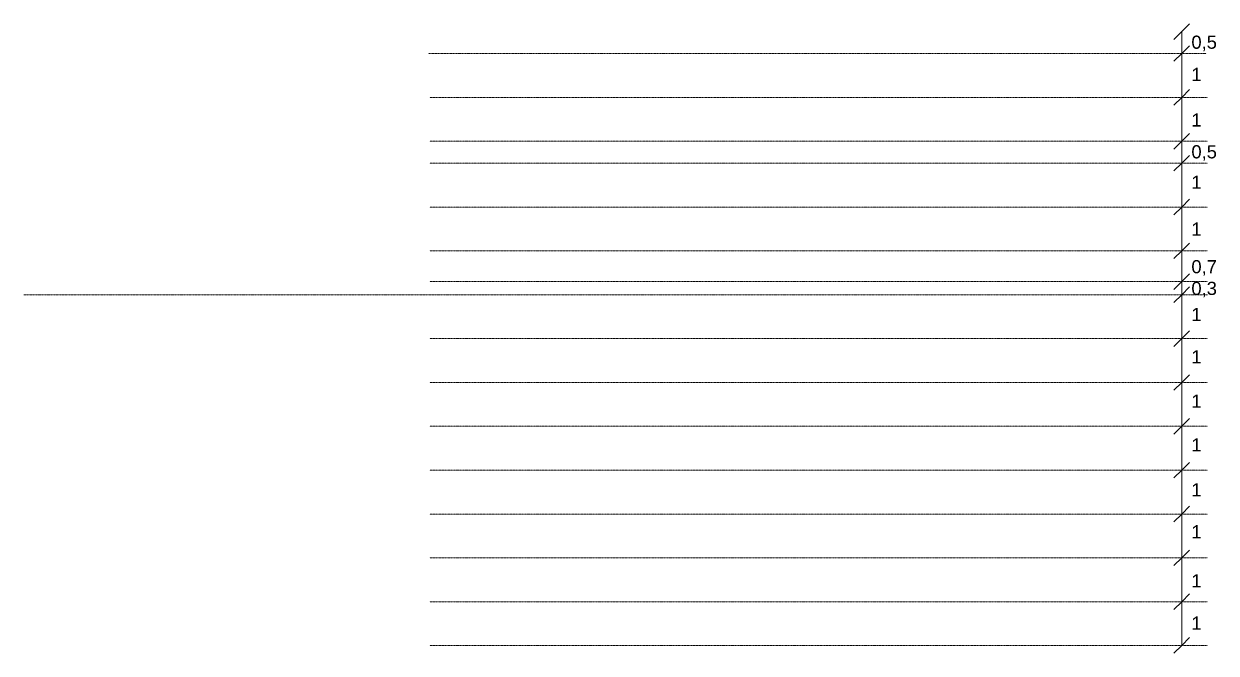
# Model space of a CAD drawing. Header units: millimetres. Extents: x -5592 to 31432, y -5488 to 8589.
# Drawn here: x 28712 to 31432, y 1471 to 2906 of the extents above; entities that cross this region are included whole.
import ezdxf

# ---------------------------------------------------------------- set-up
doc = ezdxf.new("R2010")
doc.units = ezdxf.units.MM
doc.linetypes.add('JIS_02_0.7', pattern=[1.35, 0.75, -0.6])
doc.layers.get('0').update_dxf_attribs({"lineweight": 9})
doc.layers.add('размерность', color=50, linetype='JIS_02_0.7', lineweight=5)
doc.styles.get("Standard").update_dxf_attribs({"font": 'arial.ttf'})

msp = doc.modelspace()

# ---------------------------------------------------------------- linework, layer by layer
for p, q in [((31336.114, 2870.746), (31353.845, 2888.441)), ((31353.845, 2888.441), (31371.575, 2906.135)), ((31353.845, 2888.441), (31353.845, 1488.859)), ((31336.114, 2820.746), (31353.845, 2838.441)), ((31353.845, 2838.441), (31371.575, 2856.135)), ((31353.845, 2738.441), (31371.575, 2756.135)), ((31336.114, 2720.746), (31353.845, 2738.441)), ((31353.845, 2638.441), (31371.575, 2656.135)), ((31336.114, 2620.746), (31353.845, 2638.441)), ((31336.114, 2570.746), (31353.845, 2588.441)), ((31353.845, 2588.441), (31371.575, 2606.135)), ((31353.845, 2488.441), (31371.575, 2506.135)), ((31336.114, 2470.746), (31353.845, 2488.441)), ((31353.845, 2388.441), (31371.575, 2406.135)), ((31336.114, 2370.746), (31353.845, 2388.441)), ((31336.114, 2300.746), (31353.845, 2318.441)), ((31353.845, 2318.441), (31371.575, 2336.135)), ((31336.114, 2270.746), (31353.845, 2288.441)), ((31353.845, 2288.441), (31371.575, 2306.135)), ((31353.845, 2188.441), (31371.575, 2206.135)), ((31336.114, 2170.746), (31353.845, 2188.441)), ((31353.845, 2088.441), (31371.575, 2106.135)), ((31336.114, 2070.746), (31353.845, 2088.441)), ((31336.114, 1970.746), (31353.845, 1988.441)), ((31353.845, 1988.441), (31371.575, 2006.135)), ((31353.845, 1888.441), (31371.575, 1906.135)), ((31336.114, 1870.746), (31353.845, 1888.441)), ((31353.845, 1788.441), (31371.575, 1806.135)), ((31336.114, 1770.746), (31353.845, 1788.441)), ((31336.114, 1670.746), (31353.845, 1688.441)), ((31353.845, 1688.441), (31371.575, 1706.135)), ((31353.845, 1588.441), (31371.575, 1606.135)), ((31336.114, 1570.746), (31353.845, 1588.441)), ((31353.845, 1488.859), (31371.575, 1506.553)), ((31336.114, 1471.164), (31353.845, 1488.859))]:
    msp.add_line(p, q)
at = {"layer": 'размерность', "ltscale": 0.8}
for p, q in [((29634.771, 2838.441), (31409.664, 2838.441)), ((29637.771, 2738.441), (31412.664, 2738.441)), ((29637.771, 2638.441), (31412.664, 2638.441)), ((29637.771, 2588.441), (31412.664, 2588.441)), ((29637.771, 2488.441), (31412.664, 2488.441)), ((29637.771, 2388.441), (31412.664, 2388.441)), ((29637.771, 2318.441), (31412.664, 2318.441)), ((31412.664, 2288.441), (28711.735, 2288.441)), ((29637.771, 2188.441), (31412.664, 2188.441)), ((29637.771, 2088.441), (31412.664, 2088.441)), ((29637.771, 1988.441), (31412.664, 1988.441)), ((29637.771, 1888.441), (31412.664, 1888.441)), ((29637.771, 1788.441), (31412.664, 1788.441)), ((29637.771, 1688.441), (31412.664, 1688.441)), ((29637.771, 1588.441), (31412.664, 1588.441)), ((29637.771, 1488.859), (31412.664, 1488.859))]:
    msp.add_line(p, q, dxfattribs=at)

# ---------------------------------------------------------------- texts
at = {"char_height": 30, "attachment_point": 1}
for s, insert in [('0,5', (31375.832, 2879.352)), ('1', (31375.832, 2805.925)), ('1', (31375.832, 2701.973)), ('0,5', (31375.832, 2629.371)), ('1', (31375.832, 2560.07)), ('1', (31375.832, 2453.222)), ('0,7', (31375.832, 2367.42)), ('0,3', (31375.832, 2317.919)), ('1', (31375.832, 2258.518)), ('1', (31375.832, 2161.991)), ('1', (31375.832, 2060.851)), ('1', (31375.832, 1961.024)), ('1', (31375.832, 1858.722)), ('1', (31375.832, 1763.02)), ('1', (31375.832, 1651.186)), ('1', (31375.832, 1554.788))]:
    msp.add_mtext_dynamic_manual_height_columns(s, width=147.50897, gutter_width=12.5, heights=[0], dxfattribs=dict(at, insert=insert))

doc.saveas('drawing.dxf')
